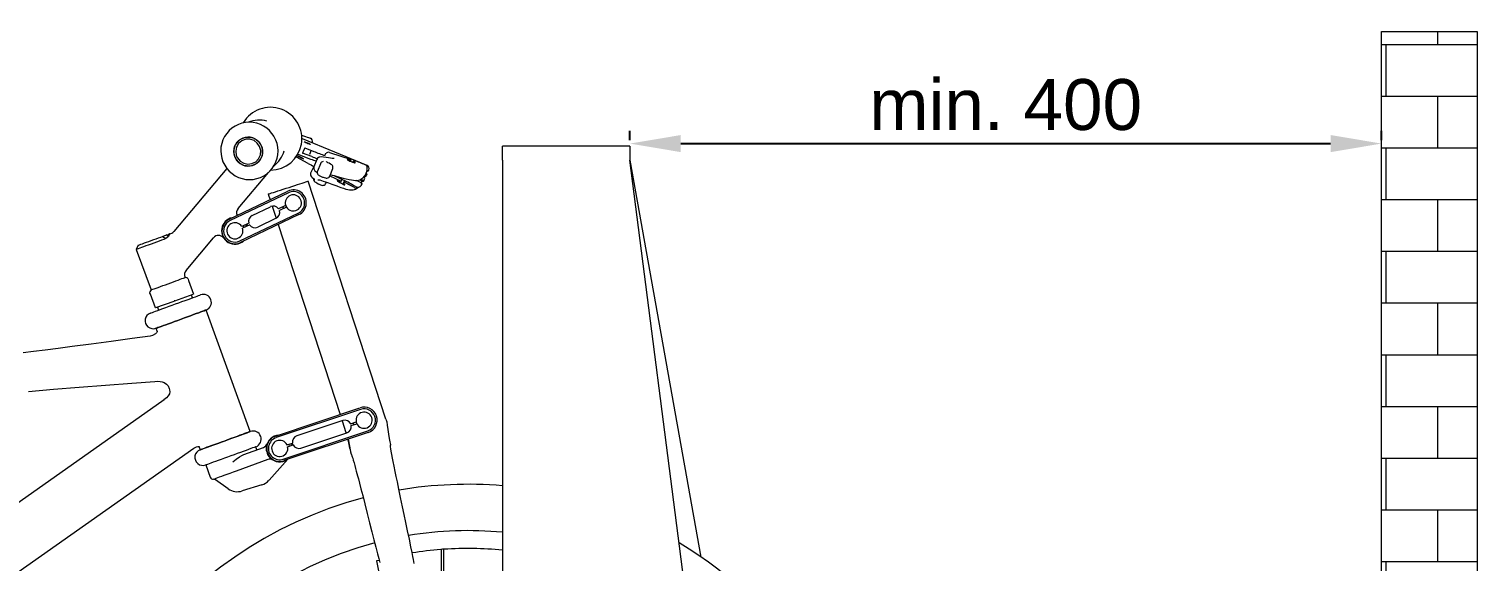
# Model space of a CAD drawing. Header units: millimetres. Extents: x -324 to 4346, y -242 to 3043.
# Drawn here: x 734 to 1872, y 2588 to 3006 of the extents above; entities that cross this region are included whole.
import ezdxf

# ---------------------------------------------------------------- set-up
doc = ezdxf.new("R2010")
doc.units = ezdxf.units.MM
doc.layers.add('ZANO_R', color=7, linetype='Continuous', lineweight=0)
doc.layers.add('ZANO_W', color=1, linetype='Continuous', lineweight=0)
doc.styles.add('Arial', font='arial.ttf')
doc.styles.get("Standard").update_dxf_attribs({"font": 'ARIALUNI.TTF'})
doc.dimstyles.new('pl i ang', dxfattribs={"dimtxt": 50, "dimasz": 50, "dimexe": 1.25, "dimexo": 0.625, "dimgap": 10, "dimtad": 1, "dimtoh": 1, "dimtxsty": 'Standard', "dimcen": 2.5, "dimclrd": 1, "dimclre": 1, "dimclrt": 1, "dimadec": 0, "dimazin": 0, "dimtfac": 1, "dimtmove": 0, "dimatfit": 3, "dimfxl": 1, "dimarcsym": 1})

# ---------------------------------------------------------------- blocks, each defined once
blk = doc.blocks.new('*D417')
at = {"layer": 'ZANO_W', "color": 1, "lineweight": -2}
for p, q in [((1206.4, 2918.1), (1206.4, 2925.5)), ((1796.8, 2918.1), (1796.8, 2925.5)), ((1246.4, 2915.5), (1756.8, 2915.5))]:
    blk.add_line(p, q, dxfattribs=at)
at = {"layer": 'ZANO_W', "color": 1}
for points in [[(1246.4, 2922.2), (1246.4, 2908.8), (1206.4, 2915.5)], [(1756.8, 2908.8), (1756.8, 2922.2), (1796.8, 2915.5)]]:
    blk.add_solid(points, dxfattribs=at)
at = {"layer": 'ZANO_W', "color": 1, "insert": (1501.6, 2945.9), "char_height": 40, "attachment_point": 5, "style": 'Arial'}
blk.add_mtext('min. 400', dxfattribs=at)

msp = doc.modelspace()

# ---------------------------------------------------------------- hatches: boundary and pattern name
at = {"layer": 'ZANO_R', "ltscale": 10, "transparency": 33554602}
h = msp.add_hatch(dxfattribs=at)
h.set_pattern_fill('AR-B816', color=256, scale=0.2)
h.set_pattern_definition([(0, (-9497.617, 2627.676), (0, 40.64), []), (90, (-9497.617, 2627.676), (-40.64, 40.64), [40.64, -40.64])])
h.paths.add_polyline_path([(1796.8, 3003.6), (1796.8, 2003.6), (1871.8, 2003.6), (1871.8, 3003.6)])

# ---------------------------------------------------------------- linework, layer by layer
at = {"layer": 'ZANO_R'}
for p, q in [((1796.8, 2003.6), (1796.8, 3003.6)), ((1796.8, 3003.6), (1871.8, 3003.6)), ((1871.8, 3003.6), (1871.8, 2003.6)), ((901.4, 2919.4), (901, 2919.1)), ((948.6, 2922.1), (951.7, 2921)), ((1000, 2898.3), (949.2, 2919.3)), ((951.1, 2912.2), (958.1, 2909.4)), ((957, 2916), (957.1, 2916.4)), ((1106.4, 2902.6), (1106.4, 2913.6)), ((1206.4, 2913.6), (1106.4, 2913.6)), ((1206.4, 2913.6), (1206.4, 2902.6)), ((944.3, 2905), (953.6, 2900)), ((945.7, 2907.3), (955.7, 2903.3)), ((949.4, 2908.1), (950.2, 2908.6)), ((956.5, 2905.3), (949.4, 2908.1)), ((950.6, 2911), (949.9, 2909.3)), ((956.1, 2910.2), (954.8, 2906.9)), ((960.6, 2903.1), (958.2, 2897.3)), ((960.6, 2903.1), (960.6, 2903.1)), ((967.2, 2907.1), (966.9, 2906.3)), ((970.4, 2908.6), (987.4, 2902.9)), ((987.4, 2902.9), (986.8, 2902.5)), ((986.9, 2901.6), (987.4, 2902.9)), ((989.1, 2901.6), (988.8, 2900.8)), ((989.1, 2901.6), (990, 2902.1)), ((1106.4, 2902.6), (1106.4, 2009.6)), ((1206.4, 2902.6), (1262.2, 2590.7)), ((1321.4, 2009.6), (1206.4, 2902.6)), ((889.9, 2896), (848.3, 2846.4)), ((898.7, 2864.5), (922.5, 2892.8)), ((957.5, 2896), (955.8, 2892.9)), ((955.9, 2892.9), (955.9, 2892.9)), ((958.3, 2897.6), (957.5, 2896)), ((958.3, 2897.3), (958.3, 2897.2)), ((960.9, 2893.8), (960.9, 2893.7)), ((963.3, 2899.7), (961, 2893.9)), ((970.7, 2890), (973, 2895.9)), ((970.8, 2890.2), (979.6, 2886.1)), ((973.9, 2890.3), (979.4, 2887.8)), ((998.1, 2890.5), (997.8, 2889.7)), ((998, 2889.3), (997.9, 2889.2)), ((998, 2889.3), (998.6, 2889.6)), ((998.1, 2890.5), (998.1, 2890.5)), ((998.5, 2898.8), (998.6, 2898.8)), ((1000, 2894.6), (998.5, 2890.8)), ((998.5, 2890.9), (999.2, 2890.6)), ((998.9, 2891.8), (999.6, 2891.5)), ((999, 2890.5), (999.2, 2890.6)), ((999.2, 2890.6), (999.6, 2891.5)), ((999.6, 2891.5), (1000, 2891.8)), ((999.7, 2890.9), (1000.1, 2891.8)), ((999.8, 2894.7), (1000.1, 2895.5)), ((999.8, 2894.7), (999.8, 2894.7)), ((999.8, 2894.1), (1000.5, 2893.8)), ((1000.5, 2893.8), (1000.9, 2894.7)), ((1001, 2894.1), (1000.5, 2893.8)), ((1000.7, 2894.6), (1000.9, 2894.7)), ((1001, 2894.1), (1001.3, 2895)), ((1001, 2894.1), (1001, 2894.1)), ((891.8, 2856.2), (937.7, 2878)), ((1014.8, 2698.9), (953.8, 2886)), ((967.4, 2884), (967.8, 2884.6)), ((967.8, 2884.7), (968.1, 2885.2)), ((979.6, 2886.1), (978.9, 2885.7)), ((980.2, 2887.4), (979.6, 2886.1)), ((980.2, 2887.4), (979.7, 2886.3)), ((979.7, 2886.3), (979.7, 2886.3)), ((979.7, 2886.3), (979.7, 2886.3)), ((982.2, 2886.4), (981.1, 2884.5)), ((981.1, 2884.5), (982, 2885)), ((982, 2885), (982.6, 2886.2)), ((990, 2880.8), (990.1, 2880.8)), ((990.9, 2881.9), (991.6, 2881.5)), ((994.2, 2885.1), (991.6, 2886.6)), ((994.3, 2885.2), (991.8, 2886.6)), ((992.8, 2880.9), (992.8, 2880.9)), ((994.1, 2881.6), (994.7, 2881.9)), ((994.3, 2887.1), (996.8, 2885.7)), ((995.4, 2887.3), (995.1, 2887.5)), ((995.5, 2887.4), (995.3, 2887.6)), ((995.4, 2884.6), (996.2, 2886)), ((995.4, 2884.6), (996.2, 2886)), ((995.7, 2883), (996.2, 2883.9)), ((995.7, 2882.9), (995.7, 2883)), ((995.7, 2883), (995.7, 2883)), ((995.9, 2888), (996.7, 2888.5)), ((996.8, 2885.7), (997.3, 2886)), ((997.3, 2886), (997.8, 2886.8)), ((997.8, 2886.8), (997.8, 2886.9)), ((997.8, 2886.9), (997.8, 2886.9)), ((938.2, 2876.9), (892.4, 2855.1)), ((922.4, 2875.8), (923.9, 2871.4)), ((925.5, 2866.4), (928.6, 2856.8)), ((936, 2866.8), (930.5, 2864.2)), ((900, 2839), (945.9, 2860.8)), ((946.4, 2859.7), (900.6, 2837.9)), ((909.8, 2859.1), (924.1, 2865.9)), ((928.5, 2856.8), (914.1, 2849.9)), ((936.7, 2865.5), (931.2, 2862.8)), ((933.7, 2865.7), (934.4, 2864.4)), ((839.3, 2842.5), (842.4, 2843.7)), ((844.1, 2842.5), (842.4, 2843.7)), ((907.1, 2853.1), (901.6, 2850.4)), ((907.8, 2851.7), (902.2, 2849)), ((903.6, 2849.7), (903, 2851.1)), ((905.3, 2850.3), (904.6, 2851.9)), ((905.3, 2852.2), (906, 2850.8)), ((930.2, 2852), (978.8, 2702.6)), ((820.3, 2835.6), (818.7, 2832.4)), ((818.7, 2832.4), (830.3, 2800.5)), ((839.3, 2842.5), (841.9, 2840.8)), ((844.1, 2842.5), (841.9, 2840.8)), ((857.9, 2815.8), (879.4, 2841.5)), ((857.2, 2810.3), (857, 2810.8)), ((858.8, 2809.9), (857.2, 2810.3)), ((830.3, 2800.5), (829.4, 2799.1)), ((829.4, 2799.1), (829.4, 2799.1)), ((859.7, 2808), (863.6, 2797.3)), ((833.8, 2786.5), (829.9, 2797.1)), ((834, 2786.6), (848.4, 2791.8)), ((835.3, 2787), (836.1, 2784.6)), ((848.9, 2792), (863.4, 2797.2)), ((863, 2794.4), (862.1, 2796.8)), ((908.3, 2689.3), (873.6, 2784.7)), ((834.2, 2770.4), (834.9, 2768.4)), ((840.6, 2714.2), (514.1, 2484)), ((928.2, 2685.7), (994.4, 2707.8)), ((994.8, 2706.6), (928.6, 2684.5)), ((981, 2697.9), (944.8, 2685.9)), ((980.4, 2697.8), (983.4, 2688.6)), ((987.1, 2695.4), (991.4, 2696.9)), ((934.2, 2667.6), (1000.5, 2689.7)), ((1000.9, 2688.5), (934.6, 2666.4)), ((948.1, 2676.2), (984.2, 2688.3)), ((983.4, 2688.6), (983.6, 2688.1)), ((983.7, 2688.7), (983.9, 2688.2)), ((987.6, 2694), (991.9, 2695.4)), ((539.7, 2447.7), (864, 2676.3)), ((868.2, 2677), (869, 2674.9)), ((903.3, 2671.2), (918.6, 2676.8)), ((913.5, 2674.9), (912.7, 2677.3)), ((920.9, 2676), (921, 2677.2)), ((921, 2674.1), (920.9, 2676)), ((921.7, 2677.1), (921, 2677.2)), ((937.1, 2678.8), (941.4, 2680.2)), ((937.6, 2677.3), (941.9, 2678.7)), ((1018.3, 2679.2), (1018.4, 2678.5)), ((873.3, 2663), (876.8, 2653.5)), ((922.1, 2667.2), (897.3, 2658.2)), ((923.3, 2669.3), (922.2, 2670.8)), ((937.8, 2667.5), (923, 2651)), ((924.2, 2668.4), (923.3, 2669.3)), ((924.2, 2668.4), (924.4, 2668.7)), ((988.2, 2670.1), (987.4, 2672)), ((890.9, 2644.3), (880.9, 2651.3)), ((917.3, 2647.4), (902, 2642.6)), ((1058.2, 2596.6), (1058.3, 2562)), ((1060.4, 2562), (1060.2, 2596.8)), ((1014.5, 2553.8), (1007.6, 2587.8)), ((1008, 2587.9), (1009.5, 2588.3))]:
    msp.add_line(p, q, dxfattribs=at)
at = {"layer": 'ZANO_R', "flags": 128}
for points in [[(915.8, 2915.8), (916.9, 2914.1), (917.6, 2912.2), (918, 2910.1), (918, 2908.1), (917.6, 2906.1), (916.9, 2904.2), (915.9, 2902.4), (914.5, 2900.9), (912.9, 2899.6), (911.1, 2898.7), (909.2, 2898.1), (907.2, 2897.8), (905.2, 2897.9), (903.2, 2898.4), (901.3, 2899.2), (899.6, 2900.4), (898.1, 2901.8), (896.9, 2903.4), (896.1, 2905.3), (895.5, 2907.3), (895.3, 2909.3), (895.5, 2911.3), (896, 2913.3), (896.9, 2915.1), (898.1, 2916.8), (899.6, 2918.2), (901.3, 2919.3), (903.2, 2920.1), (905.1, 2920.5), (907.2, 2920.6), (909.2, 2920.3), (911.1, 2919.7), (912.9, 2918.7), (914.5, 2917.4), (915.8, 2915.8)], [(916.5, 2914.9), (915.3, 2916.5), (913.8, 2918), (912.2, 2919.1), (910.3, 2920), (908.3, 2920.5), (906.3, 2920.6), (904.3, 2920.4), (902.3, 2919.8), (900.5, 2918.8), (898.9, 2917.6), (897.6, 2916.1), (896.5, 2914.4), (895.8, 2912.5), (895.4, 2910.5), (895.4, 2908.4), (895.7, 2906.4), (896.4, 2904.5), (897.4, 2902.7), (898.7, 2901.1), (900.3, 2899.8), (902.1, 2898.8), (904, 2898.1), (906, 2897.8), (908.1, 2897.9), (910.1, 2898.3), (911.9, 2899.1), (913.6, 2900.2), (915.1, 2901.5), (916.3, 2903.2), (917.3, 2905), (917.8, 2907), (918, 2909), (917.9, 2911), (917.3, 2913), (916.5, 2914.9)], [(898.2, 2904.3), (900.3, 2901.7), (903.1, 2900), (906.3, 2899.3), (909.6, 2899.8), (912.6, 2901.2), (914.8, 2903.6), (916.2, 2906.6), (916.5, 2910), (915.6, 2913.2), (913.8, 2915.9), (911.2, 2918), (908, 2919), (904.7, 2918.9), (901.6, 2917.7), (899.1, 2915.6), (897.5, 2912.8), (896.8, 2909.5), (897.3, 2906.2), (898.2, 2904.3)], [(949.2, 2919.3), (949.2, 2919.3), (949.1, 2919.3), (949.1, 2919.3)], [(955.4, 2914.9), (955.1, 2915), (954.5, 2915.1), (953.6, 2915.4), (952.7, 2915.7), (951.9, 2916.1), (951.2, 2916.5), (950.8, 2916.7), (950.7, 2916.9), (951, 2916.9), (951.6, 2916.7), (952.4, 2916.4), (953.3, 2916.1), (954.2, 2915.7), (954.9, 2915.4), (955.3, 2915.1), (955.4, 2914.9)], [(951.7, 2921), (953, 2920.6), (954, 2920.2), (954.8, 2919.9), (955.4, 2919.7), (955.5, 2919.7)], [(950, 2903.4), (949.7, 2903.5), (949.1, 2903.7), (948.3, 2904), (947.4, 2904.5), (946.6, 2905), (946, 2905.4), (945.6, 2905.7), (945.5, 2905.9), (945.8, 2905.9), (946.4, 2905.7), (947.2, 2905.3), (948.1, 2904.8), (948.9, 2904.4), (949.5, 2903.9), (949.9, 2903.6), (950, 2903.4)], [(974.2, 2903.9), (974.2, 2903.9), (973.9, 2903.9), (973.4, 2903.9), (972.6, 2903.9), (971.4, 2904.1), (969.8, 2904.3), (967.8, 2904.6), (965.7, 2904.9), (964, 2905), (963, 2904.9), (962.5, 2904.8), (961.8, 2904.5), (961.2, 2904), (960.7, 2903.3), (960.7, 2903.1)], [(967.2, 2907.1), (967.6, 2907.8), (967.7, 2907.9)], [(973, 2895.9), (973.1, 2896.2), (973.2, 2897), (973, 2897.7), (972.8, 2898.2), (972.5, 2898.6), (972.2, 2898.9), (971.9, 2899.1), (971.4, 2899.4), (970.3, 2900), (969.3, 2900.5), (968.6, 2900.9), (968.1, 2901.2), (967.8, 2901.4), (967.8, 2901.4)], [(985.9, 2902.7), (985, 2903), (984.5, 2903.1), (984.3, 2903), (984.4, 2902.9), (984.8, 2902.6), (985.6, 2902.2), (986.5, 2901.7), (987.6, 2901.3), (988.6, 2900.9), (989.6, 2900.6), (990.2, 2900.5), (990.6, 2900.4), (990.7, 2900.6), (990.3, 2900.8), (989.7, 2901.2)], [(989.1, 2901.6), (989.1, 2901.6), (989.1, 2901.5), (989.2, 2901.5), (989.2, 2901.4), (989.3, 2901.4), (989.4, 2901.3), (989.6, 2901.2), (989.7, 2901.2)], [(955.9, 2892.9), (955.6, 2892.2), (955.5, 2891.4), (955.7, 2890.7), (955.9, 2890.1), (956.3, 2889.5), (956.8, 2888.9), (957.8, 2888), (958.4, 2887.4), (958.7, 2887.1), (958.9, 2886.9), (958.9, 2886.9)], [(958.3, 2897.3), (958.1, 2896.5), (958.1, 2895.7), (958.4, 2895.1), (958.7, 2894.5), (959.1, 2894), (959.7, 2893.5), (960.6, 2892.8), (960.8, 2892.7)], [(961, 2893.9), (960.8, 2893.2), (960.8, 2892.5), (961.1, 2891.7), (961.4, 2891.2), (961.7, 2890.9), (962.1, 2890.7), (962.5, 2890.4), (963.4, 2890), (964.4, 2889.5), (965.1, 2889.2)], [(965.1, 2889.2), (965.5, 2889.1), (966.4, 2888.8), (967.3, 2888.5), (967.9, 2888.4), (968.5, 2888.4), (969.2, 2888.6), (969.9, 2888.9), (970.4, 2889.5), (970.6, 2890)], [(977.6, 2889.3), (981.2, 2888.4), (983.7, 2887.7), (985.9, 2887.3), (987.7, 2886.9), (989.4, 2886.7), (990.8, 2886.6), (992.1, 2886.6), (993.4, 2886.8), (994.3, 2887.1), (995.1, 2887.5), (995.7, 2887.8), (995.9, 2887.9)], [(997.3, 2889), (997.5, 2889.1), (998, 2889.3)], [(922.4, 2875.8), (922.6, 2875.9), (923.1, 2876), (923.9, 2876.3), (925, 2876.7), (926.4, 2877.1), (928.1, 2877.7), (930, 2878.3), (932, 2878.9), (934.2, 2879.6), (936.4, 2880.4), (938.7, 2881.1), (941, 2881.9), (943.2, 2882.6), (945.3, 2883.3), (947.3, 2883.9), (949, 2884.5), (950.6, 2885), (951.8, 2885.4), (952.8, 2885.7), (953.5, 2885.9), (953.8, 2886), (953.8, 2886)], [(958, 2887.8), (958, 2887.2), (958.2, 2886.6), (958.5, 2886.1), (958.8, 2885.8), (959.1, 2885.5), (959.7, 2885.1), (960.5, 2884.6), (961.5, 2884), (962.1, 2883.7)], [(961.4, 2887.1), (961.5, 2887.1), (961.7, 2887.1), (962.2, 2887), (963, 2886.9), (964.2, 2886.5), (965.6, 2886.1), (967.4, 2885.5), (969.6, 2884.7), (972.3, 2883.7), (976.2, 2882.3), (976.9, 2882)], [(962.1, 2883.7), (962.4, 2883.5), (963.3, 2883.1), (964.2, 2882.8), (964.8, 2882.6), (965.6, 2882.7), (966.4, 2882.9), (967, 2883.4), (967.4, 2884)], [(978, 2886), (977.2, 2886.3), (976.7, 2886.5), (976.5, 2886.5), (976.6, 2886.2), (977, 2885.9), (977.7, 2885.4), (978.6, 2884.8), (979.6, 2884.3), (980.6, 2883.8), (981.5, 2883.4), (982.1, 2883.2), (982.5, 2883.1), (982.5, 2883.3), (982.3, 2883.6), (981.7, 2884)], [(976.9, 2882), (979.3, 2881.1), (981.5, 2880.4), (983.3, 2879.8), (984.9, 2879.4), (986.3, 2879.2), (987.6, 2879.1), (989, 2879.2), (990.2, 2879.5), (991, 2879.8), (991.7, 2880.2), (991.9, 2880.3)], [(981.1, 2884.5), (981.1, 2884.5), (981.1, 2884.5), (981.2, 2884.4), (981.2, 2884.3), (981.3, 2884.3), (981.4, 2884.2), (981.5, 2884.1), (981.7, 2884)], [(992.8, 2881), (993, 2881.1), (993.1, 2881.2)], [(936, 2866.8), (936.4, 2866), (936.7, 2865.5)], [(842.4, 2843.7), (842.9, 2843.8), (844, 2844.2), (844.4, 2844.4), (844.4, 2844.4)], [(845, 2844.5), (845, 2844.5), (845, 2844.5), (844.9, 2844.5), (844.8, 2844.4), (844.7, 2844.2), (844.6, 2844.1), (844.5, 2843.9), (844.4, 2843.7), (844.4, 2843.6), (844.4, 2843.5), (844.3, 2843.3), (844.3, 2843.3), (844.3, 2843), (844.1, 2842.5)], [(845, 2844.5), (844.7, 2844.5), (844.4, 2844.4)], [(841.9, 2840.8), (840.3, 2840.2), (838.5, 2839.6), (836.6, 2838.9), (834.5, 2838.1), (832.4, 2837.3), (830.3, 2836.6), (828.2, 2835.8), (826.2, 2835.1), (824.4, 2834.4), (822.8, 2833.8), (821.4, 2833.3), (820.2, 2832.9), (819.4, 2832.6), (818.9, 2832.4), (818.7, 2832.4)], [(820.3, 2835.6), (820.3, 2835.6), (820.7, 2835.8), (821.3, 2836), (822.3, 2836.4), (823.6, 2836.8), (825.1, 2837.4), (826.8, 2838), (828.6, 2838.6), (830.5, 2839.3), (832.5, 2840.1), (834.4, 2840.7), (836.2, 2841.4), (837.9, 2842), (839.3, 2842.5)], [(830.3, 2800.5), (830.5, 2800.6), (831, 2800.8), (831.8, 2801), (832.9, 2801.4), (834.3, 2801.9), (835.9, 2802.5), (837.7, 2803.2), (839.6, 2803.9), (841.7, 2804.6), (843.8, 2805.4), (845.9, 2806.2), (847.9, 2806.9), (849.9, 2807.6), (851.7, 2808.3), (853.3, 2808.9), (854.6, 2809.4), (855.7, 2809.8), (856.5, 2810), (857, 2810.2), (857.2, 2810.3)], [(858.8, 2809.8), (858.8, 2809.9), (858.8, 2809.9)], [(859.2, 2809.5), (859.2, 2809.5), (859.4, 2808.9), (859.7, 2808)], [(829.9, 2797.1), (829.5, 2798.1), (829.3, 2798.6), (829.3, 2798.6)], [(829.9, 2782.3), (830, 2782.4), (830.5, 2782.6), (831.4, 2782.9), (832.5, 2783.3), (833.9, 2783.8), (835.6, 2784.4), (837.6, 2785.1), (839.7, 2785.9), (842, 2786.8), (844.5, 2787.7), (847, 2788.6), (849.6, 2789.5), (852.1, 2790.4), (854.6, 2791.4), (857.1, 2792.2), (859.4, 2793.1), (861.5, 2793.9), (863.5, 2794.6), (865.2, 2795.2), (866.6, 2795.7), (867.7, 2796.1), (868.6, 2796.4), (869.1, 2796.6), (869.2, 2796.7)], [(834, 2786.6), (834, 2786.5), (833.9, 2786.5), (833.9, 2786.5), (833.8, 2786.5), (833.8, 2786.5), (833.8, 2786.5), (833.8, 2786.5), (833.8, 2786.5)], [(848.9, 2792), (848.9, 2792), (848.8, 2791.9), (848.7, 2791.9), (848.7, 2791.9), (848.6, 2791.9), (848.6, 2791.8), (848.5, 2791.8), (848.4, 2791.8)], [(834.2, 2770.4), (834.4, 2770.5), (834.9, 2770.6), (835.7, 2771), (836.8, 2771.4), (838.3, 2771.9), (840, 2772.5), (841.9, 2773.2), (844, 2774), (846.4, 2774.8), (848.8, 2775.7), (851.3, 2776.6), (853.9, 2777.6), (856.5, 2778.5), (859, 2779.4), (861.4, 2780.3), (863.7, 2781.2), (865.9, 2781.9), (867.8, 2782.6), (869.5, 2783.3), (870.9, 2783.8), (872.1, 2784.2), (872.9, 2784.5), (873.4, 2784.7), (873.6, 2784.7)], [(873.6, 2784.7), (873.4, 2784.7), (872.9, 2784.5), (872.1, 2784.2), (870.9, 2783.8), (869.5, 2783.3), (867.8, 2782.6), (865.9, 2781.9), (863.7, 2781.2), (861.4, 2780.3), (859, 2779.4), (856.5, 2778.5), (853.9, 2777.6), (851.3, 2776.6), (848.8, 2775.7), (846.4, 2774.8), (844, 2774), (841.9, 2773.2), (840, 2772.5), (838.3, 2771.9), (836.8, 2771.4), (835.7, 2771), (834.9, 2770.6), (834.4, 2770.5), (834.2, 2770.4), (834.2, 2770.4)], [(829.6, 2764.3), (815.5, 2762.3), (799, 2760.1), (783.2, 2758), (768.3, 2756), (757.4, 2754.6), (747.3, 2753.3), (738.1, 2752.2), (730, 2751.1)], [(834.9, 2768.4), (835.1, 2768), (835.1, 2767.7), (835, 2767.4), (834.6, 2766.8), (833.8, 2766.1), (831.5, 2764.8), (829.6, 2764.3)], [(734, 2720.8), (753.6, 2722.5), (773.9, 2724.2), (794.5, 2725.8), (815.3, 2727.4), (833.4, 2728.7)], [(833.4, 2728.7), (835.6, 2728.8), (837.5, 2728.7), (839.2, 2728.4), (840.6, 2727.8), (842.5, 2726.4), (843.7, 2725.1), (844.6, 2723.2), (844.9, 2722), (845, 2720.5), (844.7, 2718.9), (843.8, 2717.2), (842.4, 2715.7), (840.5, 2714.2)], [(989, 2696.1), (989.2, 2695.3), (989.5, 2694.6)], [(991.4, 2696.9), (991.5, 2696.7), (991.9, 2695.4)], [(1014.8, 2698.9), (1015.4, 2696.9), (1015.9, 2694.2), (1016.4, 2690.9), (1016.9, 2687.2), (1017.4, 2683.8), (1017.9, 2681.1), (1018.3, 2679.2)], [(869, 2674.9), (869.1, 2675), (869.6, 2675.2), (870.5, 2675.5), (871.6, 2675.9), (873, 2676.4), (874.7, 2677), (876.7, 2677.7), (878.8, 2678.5), (881.1, 2679.4), (883.5, 2680.2), (886.1, 2681.2), (888.6, 2682.1), (891.2, 2683), (893.7, 2684), (896.2, 2684.8), (898.5, 2685.7), (900.6, 2686.5), (902.6, 2687.2), (904.3, 2687.8), (905.7, 2688.3), (906.8, 2688.7), (907.7, 2689), (908.2, 2689.2), (908.3, 2689.3)], [(908.3, 2689.3), (908.3, 2689.3), (908.1, 2689.2), (907.5, 2689), (906.6, 2688.6), (905.3, 2688.2), (903.8, 2687.6), (902.1, 2687), (900.1, 2686.3), (897.9, 2685.5), (895.5, 2684.6), (893.1, 2683.7), (890.5, 2682.8), (887.9, 2681.8), (885.4, 2680.9), (882.9, 2680), (880.5, 2679.1), (878.2, 2678.3), (876.1, 2677.5), (874.2, 2676.9), (872.6, 2676.3), (871.3, 2675.8), (870.2, 2675.4), (869.5, 2675.1), (869, 2675), (869, 2674.9)], [(983.4, 2688.6), (983.7, 2688.7), (983.7, 2688.7)], [(864, 2676.3), (866, 2677.3), (867.2, 2677.6), (867.6, 2677.6), (867.9, 2677.5), (868, 2677.4), (868.1, 2677.3), (868.2, 2677)], [(912.7, 2677.3), (912.5, 2677.3), (912, 2677.1), (911.2, 2676.8), (910, 2676.4), (908.6, 2675.9), (906.9, 2675.2), (905, 2674.5), (902.8, 2673.7), (900.5, 2672.9), (898.1, 2672), (895.6, 2671.1), (893, 2670.2), (890.4, 2669.2), (887.9, 2668.3), (885.5, 2667.4), (883.1, 2666.6), (881, 2665.8), (879.1, 2665.1), (877.4, 2664.5), (875.9, 2664), (874.8, 2663.5), (874, 2663.2), (873.5, 2663.1), (873.3, 2663)], [(939.1, 2677.8), (938.9, 2678.8), (938.6, 2679.3)], [(940.8, 2678.4), (940.5, 2679.4), (940.3, 2679.8)], [(941.1, 2680.1), (941.5, 2678.7), (941.5, 2678.6)], [(1037.1, 2585.5), (1036.5, 2588.7), (1036, 2591), (1035.3, 2594.3), (1034.3, 2598.8), (1033.2, 2604.6), (1031.7, 2611.3), (1030.4, 2617.9), (1029.1, 2624.2), (1027.8, 2630.1), (1026.3, 2637.4), (1025, 2643.9), (1023.8, 2649.7), (1022.9, 2653.9), (1022.1, 2658), (1021.3, 2662), (1020.5, 2665.7), (1020, 2668.4), (1019.5, 2671.2), (1019, 2673.9), (1018.7, 2675.8), (1018.5, 2677.3), (1018.4, 2678.3), (1018.4, 2678.7)], [(894.7, 2665.4), (894.7, 2665.4), (897.3, 2667.5), (899.9, 2669.4), (901.6, 2670.4), (903.3, 2671.2)], [(988.1, 2670.1), (988.1, 2670.2), (988.4, 2669.5), (988.7, 2668.3), (989.2, 2666.7), (989.8, 2664.8), (990.3, 2662.7), (991, 2660.3), (991.5, 2658.2), (992, 2656.4), (992.6, 2654.4), (993.2, 2652.1), (994.1, 2648.7), (995.2, 2644.3), (996.6, 2638.9), (998.2, 2632.6), (1000.2, 2625), (1002, 2617.5), (1003.8, 2610.6), (1005.4, 2604.3), (1006.9, 2598.4), (1008.3, 2593.1), (1009.2, 2589.5), (1009.9, 2586.5)], [(897.3, 2658.2), (894.8, 2657.3), (892.3, 2656.4), (889.9, 2655.5), (887.6, 2654.7), (885.6, 2654), (883.9, 2653.3), (882.4, 2652.8), (881.3, 2652.4), (880.5, 2652.1)]]:
    msp.add_lwpolyline(points, dxfattribs=at)
at = {"layer": 'ZANO_R'}
for centre, radius, start, end in [((924.1, 2919.3), 24.7, 270.2718, 149.7107), ((907.5, 2909.9), 22.4, 29.6594, 210.3408), ((915.5, 2911.4), 22.6, 75.0015, 112.7411), ((907.7, 2909.6), 22.4, 209.6599, 30.3403), ((954.7, 2917.3), 2.54, 340.4175, 70.4175), ((913.1, 2915.7), 22.5, 307.2392, 344.9189), ((953.5, 2915.2), 12.2, 229.9749, 253.1208), ((1002.8, 3020.2), 126, 248.0521, 250.1242), ((1023.5, 3072.4), 180, 248.1672, 249.6712), ((1019.9, 3063), 165.6, 248.0982, 251.3675), ((965.8, 2898.8), 2.62, 93.7613, 159.5486), ((969.7, 2906.1), 2.61, 72.6472, 137.5542), ((986.8, 2904.8), 2.25, 246.3234, 270.7468), ((930.4, 2733.3), 179, 67.6498, 70.5637), ((1014.2, 3011.6), 127, 241.5114, 243.9077), ((832.6, 2340.8), 567.3, 75.1871, 75.8712), ((995.6, 2890.5), 2.29, 297.9384, 338.9992), ((995.6, 2888.1), 2.54, 331.5958, 25.6473), ((998.7, 2892), 1.54, 247.4542, 283.7656), ((997.3, 2891.8), 2.54, 300, 338.2246), ((998.6, 2890.7), 1.72, 36.0564, 74.3478), ((997.7, 2896.4), 2.5, 340.1677, 55.6972), ((1000.3, 2895.8), 1.22, 244.556, 287.702), ((999, 2895.9), 2.54, 338.2246, 67.5617), ((942.1, 2868.9), 10.2, 295.4479, 115.4479), ((942.1, 2868.9), 8.89, 295.4479, 115.4479), ((987.7, 2900), 17.4, 230.7565, 252.3542), ((979, 2887.7), 1.97, 239.2615, 266.7855), ((913.7, 2745.9), 156.3, 62.9398, 65.161), ((905.8, 2728.3), 174.5, 61.0912, 64.0745), ((910.4, 2737.2), 164.3, 61.0079, 64.1767), ((906.2, 2729.6), 174.2, 60.9292, 63.1799), ((991.4, 2883), 2.54, 256.1213, 316.9274), ((992.8, 2883.7), 2.52, 240.6877, 300.2731), ((992.5, 2880.7), 4.72, 39.83, 68.3999), ((992.4, 2880.6), 4.97, 41.081, 68.1153), ((993.4, 2884.1), 2.54, 300, 331.5432), ((994, 2883.4), 4.14, 37.2716, 69.8406), ((993.6, 2882.8), 4.98, 41.0947, 68.1016), ((926.3, 2861.4), 5.08, 34.0748, 115.4479), ((942.1, 2868.9), 6.35, 212.34, 198.5558), ((896.2, 2847), 10.5, 101.3068, 309.589), ((896.2, 2847), 10.2, 115.4479, 295.4479), ((896.2, 2847), 8.89, 115.4479, 295.4479), ((902.2, 2861.3), 4.76, 137.7429, 206.7622), ((912, 2854.5), 5.08, 115.4479, 196.821), ((926.3, 2861.4), 5.08, 295.4479, 16.821), ((844.5, 2849.2), 4.68, 275.3685, 322.7614), ((883.3, 2838.3), 5.07, 38.3266, 140.1731), ((896.2, 2847), 6.35, 32.34, 18.5558), ((912, 2854.5), 5.08, 214.0748, 295.4479), ((861.2, 2812.7), 4.6, 137.0372, 203.273), ((858.7, 2809.4), 0.508, 18.9915, 74.9038), ((829.8, 2798.9), 0.508, 149.9407, 200.4234), ((941.5, 2582.9), 228.2, 109.9616, 110.0253), ((871.4, 2790.7), 6.35, 290, 110), ((832, 2776.4), 6.35, 110, 290), ((997.7, 2698.2), 10.2, 288.4571, 108.4571), ((997.7, 2698.2), 8.89, 288.4571, 108.4571), ((982.6, 2693.1), 5.08, 27.0841, 108.4571), ((997.7, 2698.2), 6.35, 205.3492, 191.565), ((910.5, 2683.3), 6.35, 290, 110), ((931.4, 2676), 10.5, 94.316, 173.5171), ((931.4, 2676), 10.2, 108.4571, 288.4571), ((931.4, 2676), 8.89, 108.4571, 288.4571), ((946.5, 2681.1), 5.08, 108.4571, 189.8302), ((982.6, 2693.1), 5.08, 288.4571, 9.8302), ((871.1, 2669), 6.35, 110, 290), ((916.8, 2681.6), 5.08, 290, 339.2272), ((931.4, 2676), 10.6, 190.5792, 209.4208), ((931.4, 2676), 6.35, 25.3492, 11.565), ((946.5, 2681.1), 5.08, 207.0841, 288.4571), ((657.1, 2605), 337.1, 11.4745, 13.4154), ((766.7, 2633.3), 224.2, 10.0073, 12.8851), ((923.8, 2662.5), 5.08, 60.7728, 110), ((931.4, 2676), 10.5, 226.4829, 302.5983), ((879.2, 2654.3), 2.54, 200, 273.1428), ((879.4, 2649.2), 2.54, 54.9334, 93.0589), ((879.4, 2649.3), 2.53, 54.919, 68.1876), ((913.5, 2659.5), 12.7, 287.3555, 317.9859), ((898.2, 2654.7), 12.7, 234.9334, 287.3555), ((1079.2, 2325.7), 322.1, 85.1597, 99.6645), ((1079.2, 2325.7), 322.1, 104.7757, 261.6131), ((1079.2, 2325.7), 285.7, 84.5422, 99.3978), ((1079.2, 2325.7), 285.7, 104.8331, 275.4578), ((1079.2, 2325.7), 271.7, 94.4761, 99.2722), ((1060.6, 2577.9), 18.9, 90.4048, 98.0164), ((1079.2, 2325.7), 271.7, 84.2589, 93.9474), ((1079.2, 2325.7), 322.1, 315.6817, 58.9946), ((1011.2, 2572.2), 16, 101.5258, 103.8687)]:
    msp.add_arc(centre, radius, start, end, dxfattribs=at)
for centre, major_axis, ratio, start_param, end_param in [((951.1, 2911.3), (1.45, 3.52), 0.085845, 1.341665, 1.681502), ((950.3, 2909.6), (1.45, 3.52), 0.085845, 1.681502, 2.021339), ((997.7, 2896.4), (-1.27, 2.2), 0.990264, 5.11678, 5.37392), ((991.3, 2883), (-1.27, 2.2), 0.99026, 2.116186, 2.373326)]:
    msp.add_ellipse(centre, major_axis=major_axis, ratio=ratio, start_param=start_param, end_param=end_param, dxfattribs=at)

# ---------------------------------------------------------------- dimensions: what is measured, and where the dimension line sits
at = {"layer": 'ZANO_W'}
dim = msp.add_linear_dim(base=(1796.8, 2915.5), p1=(1206.4, 2908.1), p2=(1796.8, 2908.1), text='min. 400', dimstyle='pl i ang', override={"dimtxt": 40, "dimasz": 40, "dimexe": 10, "dimexo": 10, "dimtoh": 0, "dimdec": 0, "dimtxsty": 'Arial', "dimtdec": 0, "dimtmove": 1}, dxfattribs=at)
dim.commit()
dim.dimension.update_dxf_attribs({"geometry": '*D417', "text_midpoint": (1501.6, 2945.9)})

doc.saveas('drawing.dxf')
